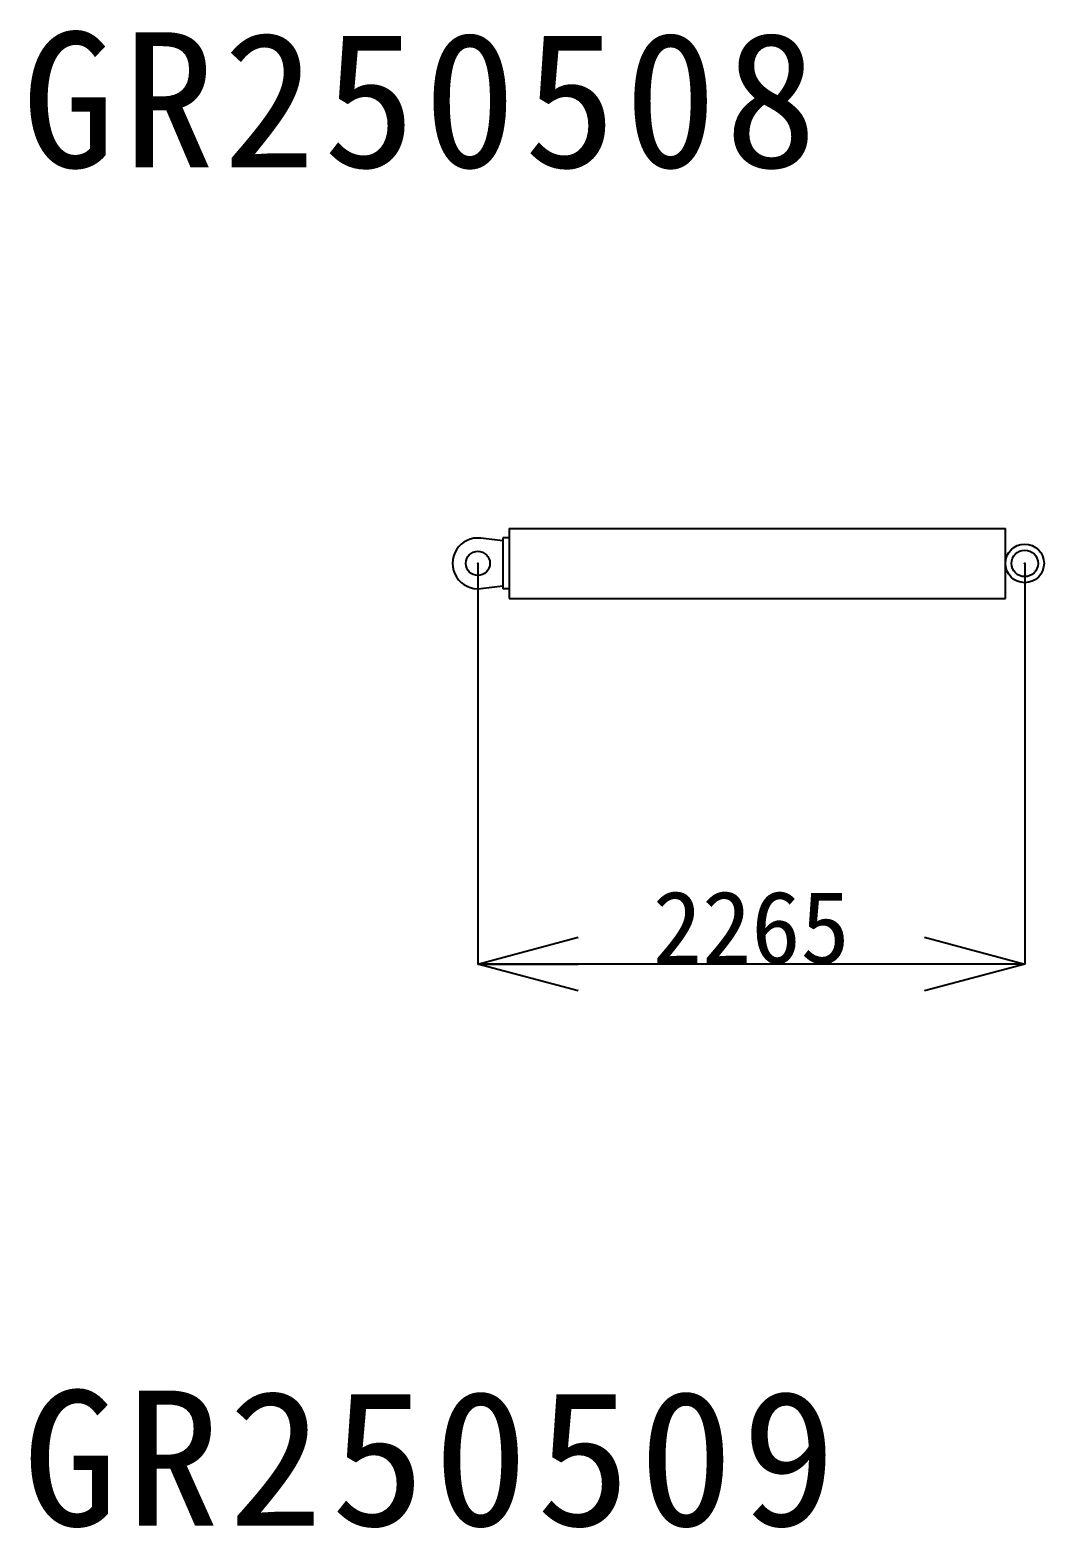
# Model space of a CAD drawing. Extents: x -120528 to -38681, y -40362 to 40632.
# Drawn here: x -62832 to -58632, y 20780 to 26981 of the extents above; entities that cross this region are included whole.
import ezdxf

# ---------------------------------------------------------------- set-up
doc = ezdxf.new("R2010")
doc.units = 0
doc.header["$PDMODE"] = 35
doc.layers.get('0').update_dxf_attribs({"linetype": 'CONTINUOUS'})
doc.layers.get('DEFPOINTS').update_dxf_attribs({"linetype": 'CONTINUOUS'})
doc.styles.add('MX_NOTE_STANDARD', font='txt.shx', dxfattribs={"bigfont": 'extfont.shx'})
doc.dimstyles.new('MXDIMSTYLE', dxfattribs={"dimtxt": 2.8, "dimasz": 2.5, "dimexe": 1, "dimexo": 0.5, "dimgap": 0.5, "dimtad": 1, "dimdsep": 46, "dimtxsty": 'MX_NOTE_STANDARD', "dimblk1": 'OPEN30', "dimblk2": 'OPEN30', "dimsah": 1, "dimcen": 2.5, "dimadec": 0, "dimazin": 0, "dimtfac": 1, "dimtmove": 0, "dimatfit": 3, "dimldrblk": 'OPEN30', "dimfxl": 1, "dimtzin": 0, "dimarcsym": 0})

# ---------------------------------------------------------------- blocks, each defined once
blk = doc.blocks.new('_OPEN30')
at = {"color": 0, "linetype": 'ByBlock', "lineweight": -2}
for p, q in [((-1, 0.267949), (0, 0)), ((0, 0), (-1, -0.267949)), ((0, 0), (-1, 0))]:
    blk.add_line(p, q, dxfattribs=at)
blk = doc.blocks.new('*D9')
at = {"color": 7, "linetype": 'Continuous'}
for p, q in [((-60976.777549, 24772.581743), (-60976.777549, 23113.606645)), ((-58711.777549, 24772.582963), (-58711.777549, 23113.606645)), ((-58711.777549, 23114.606645), (-60976.777549, 23114.606645))]:
    blk.add_line(p, q, dxfattribs=at)
at = {"layer": 'DEFPOINTS', "color": 0, "linetype": 'Continuous'}
for p in [(-60976.777549, 24773.081743), (-58711.777549, 24773.082963), (-60976.777549, 23114.606645)]:
    blk.add_point(p, dxfattribs=at)
at = {"color": 7, "linetype": 'Continuous', "xscale": 415.5, "yscale": 415.5, "zscale": 415.5, "rotation": 180}
blk.add_blockref('_OPEN30', (-60976.777549, 23114.606645), dxfattribs=at)
at = {"color": 7, "linetype": 'Continuous', "xscale": 415.5, "yscale": 415.5, "zscale": 415.5}
blk.add_blockref('_OPEN30', (-58711.777549, 23114.606645), dxfattribs=at)
at = {"color": 7, "linetype": 'Continuous', "insert": (-59844.277549, 23265.106645), "char_height": 300, "attachment_point": 5}
blk.add_mtext('\\A1;2265', dxfattribs=at)

msp = doc.modelspace()

# ---------------------------------------------------------------- linework, layer by layer
at = {"color": 190, "linetype": 'Continuous'}
for p, q in [((-60873.78, 24866.08), (-60963.82, 24877.28)), ((-60846.78, 24878.08), (-60873.78, 24878.08)), ((-60873.78, 24878.08), (-60873.78, 24773.08)), ((-60846.78, 24918.08), (-58791.78, 24918.08)), ((-60846.78, 24918.08), (-60846.78, 24773.08)), ((-58791.78, 24773.08), (-58791.78, 24918.08)), ((-60873.78, 24773.08), (-60873.78, 24668.08)), ((-60846.78, 24773.08), (-60846.78, 24628.08)), ((-58791.78, 24628.08), (-58791.78, 24773.08)), ((-60963.82, 24668.88), (-60873.78, 24680.08)), ((-60846.78, 24668.08), (-60873.78, 24668.08)), ((-60846.78, 24628.08), (-58791.78, 24628.08))]:
    msp.add_line(p, q, dxfattribs=at)
for centre, radius in [((-60976.78, 24773.08), 50), ((-58711.78, 24773.08), 80), ((-58711.78, 24773.08), 55)]:
    msp.add_circle(centre, radius, dxfattribs=at)
msp.add_arc((-60976.78, 24773.08), 105, 82.911135, 277.088414, dxfattribs=at)
at = {"color": 20, "linetype": 'Continuous'}
for p in [(-60976.78, 24773.08), (-58711.78, 24773.08)]:
    msp.add_point(p, dxfattribs=at)

# ---------------------------------------------------------------- texts
at = {"color": 7, "linetype": 'Continuous', "char_height": 560, "attachment_point": 1, "line_spacing_factor": 0.6}
for s, insert in [('\\T1.088847;\\W1.001978;\\A1;GR250508', (-62863.13, 26971.89)), ('\\T1.088847;\\W1.024938;\\A1;GR250509', (-62860.38, 21349.07))]:
    msp.add_mtext(s, dxfattribs=dict(at, insert=insert))

# ---------------------------------------------------------------- dimensions: what is measured, and where the dimension line sits
at = {"color": 7, "linetype": 'Continuous'}
dim = msp.add_linear_dim(base=(-60976.78, 23114.61), p1=(-58711.78, 24773.08), p2=(-60976.78, 24773.08), text='\\A1;<>', dimstyle='MXDIMSTYLE', override={"dimtxt": 300, "dimasz": 415.5, "dimdec": 1, "dimtzin": 8}, dxfattribs=at)
dim.commit()
dim.dimension.update_dxf_attribs({"geometry": '*D9', "text_midpoint": (-59844.28, 23114.61), "dimtype": 128})

doc.saveas('drawing.dxf')
